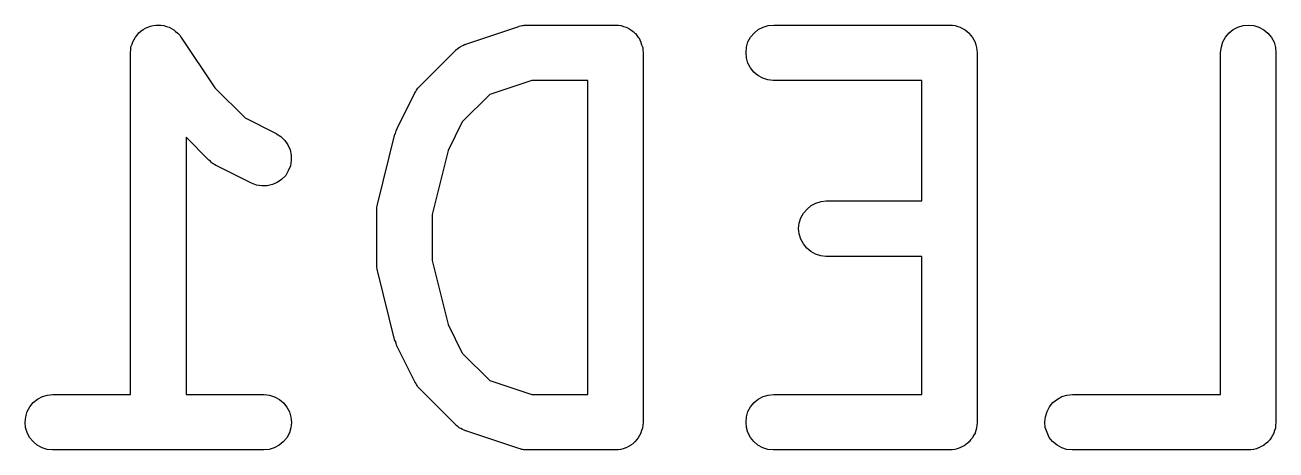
# Model space of a CAD drawing. Extents: x 87.6 to 150, y -94.2 to -68.3.
# Drawn here: x 146.482 to 149.87, y -84.327 to -83.177 of the extents above; entities that cross this region are included whole.
import ezdxf

# ---------------------------------------------------------------- set-up
doc = ezdxf.new("R2010")
doc.units = 0
doc.layers.add('BLACK', color=7, linetype='CONTINUOUS')

msp = doc.modelspace()

# ---------------------------------------------------------------- linework, layer by layer
at = {"layer": 'BLACK', "linetype": 'CONTINUOUS'}
for p, q in [((146.781, -83.21), (146.786, -83.2045)), ((146.786, -83.2045), (146.79, -83.1989)), ((146.79, -83.1988), (146.796, -83.1943)), ((146.79, -83.1989), (146.79, -83.1988)), ((146.79, -83.1988), (146.79, -83.1988)), ((146.796, -83.1943), (146.802, -83.1897)), ((146.802, -83.1896), (146.808, -83.1863)), ((146.802, -83.1897), (146.802, -83.1896)), ((146.802, -83.1897), (146.802, -83.1897)), ((146.808, -83.1863), (146.815, -83.1829)), ((146.815, -83.1828), (146.822, -83.1808)), ((146.815, -83.1829), (146.815, -83.1828)), ((146.815, -83.1829), (146.815, -83.1829)), ((146.822, -83.1808), (146.829, -83.1787)), ((146.829, -83.1787), (146.836, -83.1781)), ((146.829, -83.1787), (146.829, -83.1787)), ((146.829, -83.1787), (146.829, -83.1787)), ((146.836, -83.1781), (146.843, -83.1774)), ((146.843, -83.1774), (146.843, -83.1774)), ((146.843, -83.1774), (146.85, -83.1781)), ((146.843, -83.1774), (146.843, -83.1774)), ((146.85, -83.1781), (146.858, -83.1789)), ((146.858, -83.1789), (146.858, -83.1789)), ((146.858, -83.1789), (146.858, -83.1789)), ((146.858, -83.1789), (146.865, -83.1811)), ((146.865, -83.1811), (146.872, -83.1832)), ((146.872, -83.1832), (146.872, -83.1832)), ((146.872, -83.1832), (146.872, -83.1832)), ((146.872, -83.1832), (146.879, -83.1868)), ((146.879, -83.1868), (146.885, -83.1901)), ((146.885, -83.1901), (146.885, -83.1902)), ((146.885, -83.1902), (146.885, -83.1902)), ((146.885, -83.1902), (146.89, -83.1948)), ((146.89, -83.1948), (146.896, -83.1994)), ((146.896, -83.1994), (146.896, -83.1995)), ((146.896, -83.1995), (146.896, -83.1995)), ((146.896, -83.1995), (146.901, -83.205)), ((146.901, -83.205), (146.905, -83.2108)), ((147.676, -83.2288), (147.819, -83.1812)), ((147.819, -83.1812), (147.82, -83.1809)), ((147.82, -83.1809), (147.824, -83.18)), ((147.824, -83.18), (147.828, -83.1788)), ((147.828, -83.1788), (147.831, -83.1785)), ((147.831, -83.1785), (147.834, -83.1779)), ((147.834, -83.1779), (147.839, -83.1778)), ((147.839, -83.1778), (147.843, -83.1774)), ((147.843, -83.1774), (148.081, -83.1774)), ((148.081, -83.1774), (148.081, -83.1774)), ((148.081, -83.1774), (148.081, -83.1774)), ((148.081, -83.1774), (148.082, -83.1774)), ((148.081, -83.1774), (148.081, -83.1774)), ((148.082, -83.1774), (148.089, -83.1782)), ((148.089, -83.1782), (148.096, -83.1789)), ((148.096, -83.1789), (148.096, -83.179)), ((148.096, -83.179), (148.097, -83.179)), ((148.097, -83.179), (148.103, -83.1811)), ((148.103, -83.1811), (148.11, -83.1832)), ((148.11, -83.1832), (148.11, -83.1834)), ((148.11, -83.1834), (148.11, -83.1834)), ((148.11, -83.1834), (148.117, -83.1869)), ((148.117, -83.1869), (148.123, -83.1902)), ((148.123, -83.1902), (148.123, -83.1904)), ((148.123, -83.1904), (148.123, -83.1905)), ((148.123, -83.1905), (148.129, -83.195)), ((148.129, -83.195), (148.134, -83.1995)), ((148.134, -83.1995), (148.134, -83.1997)), ((148.134, -83.1997), (148.135, -83.1999)), ((148.135, -83.1999), (148.139, -83.2054)), ((148.139, -83.2054), (148.143, -83.2109)), ((148.447, -83.2104), (148.457, -83.1992)), ((148.457, -83.1992), (148.468, -83.1899)), ((148.468, -83.1899), (148.481, -83.183)), ((148.481, -83.183), (148.495, -83.1788)), ((148.495, -83.1788), (148.51, -83.1774)), ((148.51, -83.1774), (148.986, -83.1774)), ((148.986, -83.1774), (148.986, -83.1774)), ((148.986, -83.1774), (148.986, -83.1774)), ((148.986, -83.1774), (148.987, -83.1774)), ((148.986, -83.1774), (148.986, -83.1774)), ((148.987, -83.1774), (148.994, -83.1782)), ((148.994, -83.1782), (149.001, -83.1789)), ((149.001, -83.1789), (149.001, -83.179)), ((149.001, -83.179), (149.001, -83.179)), ((149.001, -83.179), (149.008, -83.1811)), ((149.008, -83.1811), (149.015, -83.1832)), ((149.015, -83.1832), (149.015, -83.1834)), ((149.015, -83.1834), (149.015, -83.1834)), ((149.015, -83.1834), (149.021, -83.1869)), ((149.021, -83.1869), (149.028, -83.1902)), ((149.028, -83.1902), (149.028, -83.1904)), ((149.028, -83.1904), (149.028, -83.1905)), ((149.028, -83.1905), (149.034, -83.195)), ((149.034, -83.195), (149.039, -83.1995)), ((149.039, -83.1995), (149.039, -83.1997)), ((149.039, -83.1997), (149.039, -83.1999)), ((149.039, -83.1999), (149.044, -83.2054)), ((149.044, -83.2054), (149.048, -83.2109)), ((149.733, -83.21), (149.743, -83.1988)), ((149.743, -83.1988), (149.754, -83.1896)), ((149.754, -83.1896), (149.767, -83.1828)), ((149.767, -83.1828), (149.781, -83.1787)), ((149.781, -83.1787), (149.796, -83.1774)), ((149.796, -83.1774), (149.81, -83.1789)), ((149.81, -83.1789), (149.824, -83.1832)), ((149.824, -83.1832), (149.837, -83.1902)), ((149.837, -83.1902), (149.848, -83.1995)), ((149.848, -83.1995), (149.858, -83.2109)), ((146.769, -83.2368), (146.772, -83.2292)), ((146.769, -83.2369), (146.769, -83.2368)), ((146.769, -83.2368), (146.769, -83.2368)), ((146.769, -83.2442), (146.769, -83.2369)), ((146.772, -83.2292), (146.774, -83.2229)), ((146.774, -83.2228), (146.778, -83.2162)), ((146.774, -83.2229), (146.774, -83.2228)), ((146.774, -83.2229), (146.774, -83.2229)), ((146.778, -83.2162), (146.781, -83.2101)), ((146.781, -83.2101), (146.781, -83.21)), ((146.781, -83.2101), (146.781, -83.2101)), ((146.905, -83.2108), (146.996, -83.3475)), ((147.651, -83.2433), (147.655, -83.2403)), ((147.655, -83.2403), (147.659, -83.2371)), ((147.659, -83.2371), (147.661, -83.2361)), ((147.661, -83.2361), (147.663, -83.2348)), ((147.663, -83.2348), (147.668, -83.2327)), ((147.668, -83.2327), (147.672, -83.2304)), ((147.672, -83.2304), (147.674, -83.2297)), ((147.674, -83.2297), (147.676, -83.2288)), ((148.143, -83.2109), (148.144, -83.2111)), ((148.144, -83.2111), (148.144, -83.2113)), ((148.144, -83.2113), (148.147, -83.2176)), ((148.147, -83.2176), (148.15, -83.2238)), ((148.15, -83.2238), (148.15, -83.2241)), ((148.15, -83.2241), (148.15, -83.2243)), ((148.15, -83.2243), (148.152, -83.231)), ((148.152, -83.231), (148.155, -83.2378)), ((148.155, -83.2378), (148.155, -83.2381)), ((148.155, -83.2381), (148.155, -83.2383)), ((148.155, -83.2383), (148.155, -83.2454)), ((148.435, -83.2519), (148.436, -83.2373)), ((148.436, -83.2373), (148.44, -83.2233)), ((148.44, -83.2233), (148.447, -83.2104)), ((149.048, -83.2109), (149.048, -83.2111)), ((149.048, -83.2111), (149.048, -83.2113)), ((149.048, -83.2113), (149.052, -83.2176)), ((149.052, -83.2176), (149.055, -83.2238)), ((149.055, -83.2238), (149.055, -83.2241)), ((149.055, -83.2241), (149.055, -83.2243)), ((149.055, -83.2243), (149.057, -83.231)), ((149.057, -83.231), (149.059, -83.2378)), ((149.059, -83.2378), (149.059, -83.2381)), ((149.059, -83.2381), (149.059, -83.2383)), ((149.059, -83.2383), (149.06, -83.2454)), ((149.72, -83.2513), (149.722, -83.2368)), ((149.722, -83.2368), (149.726, -83.2228)), ((149.726, -83.2228), (149.733, -83.21)), ((149.858, -83.2109), (149.865, -83.2238)), ((149.865, -83.2238), (149.869, -83.2378)), ((149.869, -83.2378), (149.87, -83.2524)), ((146.768, -83.2513), (146.769, -83.2442)), ((146.768, -83.2514), (146.768, -83.2513)), ((146.768, -83.2515), (146.768, -83.2514)), ((146.768, -83.2514), (146.768, -83.2514)), ((146.768, -83.2524), (146.768, -83.2515)), ((146.768, -84.1774), (146.768, -83.2524)), ((147.552, -83.3422), (147.647, -83.247)), ((147.647, -83.247), (147.648, -83.2462)), ((147.648, -83.2462), (147.649, -83.2449)), ((147.649, -83.2449), (147.651, -83.2433)), ((148.155, -83.2454), (148.156, -83.2524)), ((148.156, -83.2524), (148.156, -84.2524)), ((148.436, -83.2664), (148.435, -83.2519)), ((148.44, -83.2805), (148.436, -83.2664)), ((149.06, -83.2454), (149.061, -83.2524)), ((149.061, -83.2524), (149.061, -84.2524)), ((149.72, -83.2524), (149.72, -83.2513)), ((149.72, -84.1774), (149.72, -83.2524)), ((149.87, -83.2524), (149.87, -84.2524)), ((148.447, -83.2934), (148.44, -83.2805)), ((148.456, -83.3049), (148.447, -83.2934)), ((148.467, -83.3143), (148.456, -83.3049)), ((147.549, -83.3455), (147.552, -83.3422)), ((147.855, -83.3274), (147.741, -83.3656)), ((148.006, -83.3274), (147.855, -83.3274)), ((148.006, -84.1774), (148.006, -83.3274)), ((148.48, -83.3213), (148.467, -83.3143)), ((148.494, -83.3257), (148.48, -83.3213)), ((148.508, -83.3274), (148.494, -83.3257)), ((148.51, -83.3274), (148.508, -83.3274)), ((148.911, -83.3274), (148.51, -83.3274)), ((148.911, -83.6536), (148.911, -83.3274)), ((146.996, -83.3475), (147.078, -83.4288)), ((147.49, -83.4569), (147.538, -83.3617)), ((147.538, -83.3608), (147.54, -83.3572)), ((147.538, -83.3617), (147.538, -83.3608)), ((147.54, -83.3572), (147.542, -83.3535)), ((147.542, -83.3535), (147.544, -83.3511)), ((147.544, -83.3511), (147.546, -83.3485)), ((147.546, -83.3485), (147.549, -83.3455)), ((147.741, -83.3656), (147.666, -83.4397)), ((147.078, -83.4288), (147.162, -83.471)), ((147.666, -83.4397), (147.628, -83.5167)), ((147.162, -83.471), (147.163, -83.4715)), ((147.163, -83.4715), (147.175, -83.4795)), ((147.175, -83.4795), (147.186, -83.4897)), ((147.437, -83.6628), (147.484, -83.4723)), ((147.484, -83.4723), (147.485, -83.4713)), ((147.485, -83.4706), (147.487, -83.4641)), ((147.485, -83.4709), (147.485, -83.4706)), ((147.485, -83.4713), (147.485, -83.4709)), ((147.487, -83.4641), (147.49, -83.4576)), ((147.49, -83.4573), (147.49, -83.4569)), ((147.49, -83.4576), (147.49, -83.4573)), ((146.98, -83.5435), (146.918, -83.4811)), ((146.918, -83.4811), (146.918, -84.1774)), ((147.186, -83.4897), (147.194, -83.5017)), ((147.194, -83.5017), (147.2, -83.5151)), ((146.984, -83.5462), (146.98, -83.5435)), ((146.987, -83.5491), (146.984, -83.5462)), ((147.2, -83.5151), (147.203, -83.5294)), ((147.203, -83.5441), (147.201, -83.5585)), ((147.203, -83.5294), (147.203, -83.5441)), ((147.628, -83.5167), (147.585, -83.6902)), ((146.989, -83.5508), (146.987, -83.5491)), ((146.992, -83.5528), (146.989, -83.5508)), ((146.995, -83.5548), (146.992, -83.5528)), ((146.999, -83.5571), (146.995, -83.5548)), ((147, -83.5576), (146.999, -83.5571)), ((147.095, -83.6052), (147, -83.5576)), ((147.195, -83.5721), (147.188, -83.5844)), ((147.201, -83.5585), (147.195, -83.5721)), ((147.109, -83.6104), (147.095, -83.6052)), ((147.123, -83.6129), (147.109, -83.6104)), ((147.138, -83.6125), (147.123, -83.6129)), ((147.152, -83.6093), (147.138, -83.6125)), ((147.165, -83.6034), (147.152, -83.6093)), ((147.177, -83.595), (147.165, -83.6034)), ((147.188, -83.5844), (147.177, -83.595)), ((147.435, -83.6713), (147.436, -83.6654)), ((147.435, -83.6772), (147.435, -83.6713)), ((147.435, -83.6786), (147.435, -83.6772)), ((147.435, -83.6799), (147.435, -83.6786)), ((147.435, -83.681), (147.435, -83.6799)), ((147.435, -83.8238), (147.435, -83.681)), ((147.436, -83.6654), (147.437, -83.6641)), ((147.437, -83.6641), (147.437, -83.6628)), ((148.59, -83.6866), (148.6, -83.6754)), ((148.6, -83.6754), (148.611, -83.6661)), ((148.611, -83.6661), (148.624, -83.6592)), ((148.624, -83.6592), (148.638, -83.655)), ((148.638, -83.655), (148.652, -83.6536)), ((148.652, -83.6536), (148.911, -83.6536)), ((147.585, -83.6902), (147.585, -83.8146)), ((148.577, -83.728), (148.579, -83.7135)), ((148.579, -83.7135), (148.583, -83.6995)), ((148.583, -83.6995), (148.59, -83.6866)), ((148.579, -83.7426), (148.577, -83.728)), ((148.583, -83.7567), (148.579, -83.7426)), ((148.59, -83.7696), (148.583, -83.7567)), ((148.599, -83.781), (148.59, -83.7696)), ((148.61, -83.7905), (148.599, -83.781)), ((147.585, -83.8146), (147.628, -83.9881)), ((148.623, -83.7975), (148.61, -83.7905)), ((148.637, -83.8019), (148.623, -83.7975)), ((148.651, -83.8036), (148.637, -83.8019)), ((148.652, -83.8036), (148.651, -83.8036)), ((148.911, -83.8036), (148.652, -83.8036)), ((148.911, -84.1774), (148.911, -83.8036)), ((147.435, -83.8251), (147.435, -83.8238)), ((147.435, -83.8265), (147.435, -83.8251)), ((147.435, -83.8324), (147.435, -83.8265)), ((147.436, -83.8384), (147.435, -83.8324)), ((147.436, -83.8397), (147.436, -83.8384)), ((147.437, -83.841), (147.436, -83.8397)), ((147.437, -83.842), (147.437, -83.841)), ((147.484, -84.0325), (147.437, -83.842)), ((147.628, -83.9881), (147.666, -84.0651)), ((147.484, -84.0328), (147.484, -84.0325)), ((147.485, -84.0331), (147.484, -84.0328)), ((147.487, -84.0396), (147.485, -84.0331)), ((147.489, -84.0463), (147.487, -84.0396)), ((147.489, -84.0466), (147.489, -84.0463)), ((147.49, -84.0469), (147.489, -84.0466)), ((147.49, -84.0478), (147.49, -84.0469)), ((147.538, -84.1431), (147.49, -84.0478)), ((147.666, -84.0651), (147.741, -84.1392)), ((147.54, -84.1466), (147.538, -84.1431)), ((147.542, -84.1504), (147.54, -84.1466)), ((147.544, -84.1528), (147.542, -84.1504)), ((147.545, -84.1555), (147.544, -84.1528)), ((147.548, -84.1585), (147.545, -84.1555)), ((147.741, -84.1392), (147.855, -84.1774)), ((146.504, -84.1992), (146.516, -84.1899)), ((146.516, -84.1899), (146.529, -84.183)), ((146.529, -84.183), (146.543, -84.1788)), ((146.543, -84.1788), (146.557, -84.1774)), ((146.557, -84.1774), (146.768, -84.1774)), ((146.918, -84.1774), (147.129, -84.1774)), ((147.129, -84.1774), (147.13, -84.1774)), ((147.13, -84.1774), (147.144, -84.179)), ((147.144, -84.179), (147.158, -84.1834)), ((147.158, -84.1834), (147.171, -84.1905)), ((147.171, -84.1905), (147.182, -84.1999)), ((147.551, -84.1618), (147.548, -84.1585)), ((147.552, -84.1626), (147.551, -84.1618)), ((147.647, -84.2578), (147.552, -84.1626)), ((147.855, -84.1774), (148.006, -84.1774)), ((148.457, -84.1992), (148.468, -84.1899)), ((148.468, -84.1899), (148.481, -84.183)), ((148.481, -84.183), (148.495, -84.1788)), ((148.495, -84.1788), (148.51, -84.1774)), ((148.51, -84.1774), (148.911, -84.1774)), ((149.266, -84.1992), (149.278, -84.1899)), ((149.278, -84.1899), (149.29, -84.183)), ((149.29, -84.183), (149.304, -84.1788)), ((149.304, -84.1788), (149.319, -84.1774)), ((149.319, -84.1774), (149.72, -84.1774)), ((146.484, -84.2373), (146.488, -84.2233)), ((146.488, -84.2233), (146.495, -84.2104)), ((146.495, -84.2104), (146.504, -84.1992)), ((147.182, -84.1999), (147.191, -84.2113)), ((147.191, -84.2113), (147.198, -84.2243)), ((147.198, -84.2243), (147.202, -84.2383)), ((148.436, -84.2373), (148.44, -84.2233)), ((148.44, -84.2233), (148.447, -84.2104)), ((148.447, -84.2104), (148.457, -84.1992)), ((149.246, -84.2373), (149.25, -84.2233)), ((149.25, -84.2233), (149.257, -84.2104)), ((149.257, -84.2104), (149.266, -84.1992)), ((146.482, -84.2519), (146.484, -84.2373)), ((146.483, -84.2664), (146.482, -84.2519)), ((147.202, -84.2383), (147.204, -84.2529)), ((147.204, -84.2529), (147.202, -84.2675)), ((147.649, -84.2592), (147.647, -84.2578)), ((147.65, -84.2608), (147.649, -84.2592)), ((148.156, -84.2534), (148.155, -84.2605)), ((148.156, -84.2524), (148.156, -84.2529)), ((148.156, -84.2529), (148.156, -84.2529)), ((148.156, -84.2529), (148.156, -84.2529)), ((148.156, -84.2529), (148.156, -84.2534)), ((148.435, -84.2519), (148.436, -84.2373)), ((148.436, -84.2664), (148.435, -84.2519)), ((149.061, -84.2534), (149.06, -84.2605)), ((149.061, -84.2524), (149.061, -84.2529)), ((149.061, -84.2529), (149.061, -84.2529)), ((149.061, -84.2529), (149.061, -84.2529)), ((149.061, -84.2529), (149.061, -84.2534)), ((149.244, -84.2519), (149.246, -84.2373)), ((149.245, -84.2664), (149.244, -84.2519)), ((149.87, -84.2534), (149.869, -84.2605)), ((149.87, -84.2524), (149.87, -84.2529)), ((149.87, -84.2529), (149.87, -84.2529)), ((149.87, -84.2529), (149.87, -84.2529)), ((149.87, -84.2529), (149.87, -84.2534)), ((146.488, -84.2805), (146.483, -84.2664)), ((146.494, -84.2934), (146.488, -84.2805)), ((146.504, -84.3049), (146.494, -84.2934)), ((147.198, -84.2814), (147.191, -84.2943)), ((147.202, -84.2675), (147.198, -84.2814)), ((147.654, -84.2638), (147.65, -84.2608)), ((147.658, -84.2671), (147.654, -84.2638)), ((147.66, -84.2681), (147.658, -84.2671)), ((147.662, -84.2694), (147.66, -84.2681)), ((147.667, -84.2716), (147.662, -84.2694)), ((147.671, -84.274), (147.667, -84.2716)), ((147.673, -84.2746), (147.671, -84.274)), ((147.675, -84.2756), (147.673, -84.2746)), ((147.676, -84.2759), (147.675, -84.2756)), ((147.819, -84.3235), (147.676, -84.2759)), ((148.146, -84.2881), (148.143, -84.2943)), ((148.15, -84.2819), (148.146, -84.2881)), ((148.152, -84.2747), (148.15, -84.2814)), ((148.15, -84.2814), (148.15, -84.2817)), ((148.15, -84.2817), (148.15, -84.2819)), ((148.154, -84.268), (148.152, -84.2747)), ((148.155, -84.2605), (148.154, -84.2675)), ((148.154, -84.2675), (148.154, -84.2677)), ((148.154, -84.2677), (148.154, -84.268)), ((148.44, -84.2805), (148.436, -84.2664)), ((148.447, -84.2934), (148.44, -84.2805)), ((148.456, -84.3049), (148.447, -84.2934)), ((149.051, -84.2881), (149.048, -84.2943)), ((149.055, -84.2819), (149.051, -84.2881)), ((149.057, -84.2747), (149.055, -84.2814)), ((149.055, -84.2814), (149.055, -84.2817)), ((149.055, -84.2817), (149.055, -84.2819)), ((149.059, -84.268), (149.057, -84.2747)), ((149.06, -84.2605), (149.059, -84.2675)), ((149.059, -84.2675), (149.059, -84.2677)), ((149.059, -84.2677), (149.059, -84.268)), ((149.25, -84.2805), (149.245, -84.2664)), ((149.256, -84.2934), (149.25, -84.2805)), ((149.265, -84.3049), (149.256, -84.2934)), ((149.861, -84.2881), (149.857, -84.2943)), ((149.864, -84.2819), (149.861, -84.2881)), ((149.866, -84.2747), (149.864, -84.2814)), ((149.864, -84.2814), (149.864, -84.2817)), ((149.864, -84.2817), (149.864, -84.2819)), ((149.869, -84.268), (149.866, -84.2747)), ((149.869, -84.2605), (149.869, -84.2675)), ((149.869, -84.2675), (149.869, -84.2677)), ((149.869, -84.2677), (149.869, -84.268)), ((146.515, -84.3143), (146.504, -84.3049)), ((146.528, -84.3213), (146.515, -84.3143)), ((146.542, -84.3257), (146.528, -84.3213)), ((146.556, -84.3274), (146.542, -84.3257)), ((147.143, -84.326), (147.129, -84.3274)), ((147.157, -84.3217), (147.143, -84.326)), ((147.17, -84.3148), (147.157, -84.3217)), ((147.181, -84.3056), (147.17, -84.3148)), ((147.191, -84.2943), (147.181, -84.3056)), ((147.823, -84.3245), (147.819, -84.3235)), ((147.827, -84.3257), (147.823, -84.3245)), ((147.83, -84.3261), (147.827, -84.3257)), ((147.833, -84.3268), (147.83, -84.3261)), ((147.838, -84.3269), (147.833, -84.3268)), ((147.842, -84.3274), (147.838, -84.3269)), ((148.088, -84.3267), (148.081, -84.3274)), ((148.095, -84.3261), (148.088, -84.3267)), ((148.096, -84.326), (148.095, -84.326)), ((148.095, -84.326), (148.095, -84.3261)), ((148.102, -84.3239), (148.096, -84.326)), ((148.109, -84.3219), (148.102, -84.3239)), ((148.11, -84.3217), (148.109, -84.3218)), ((148.109, -84.3218), (148.109, -84.3219)), ((148.116, -84.3184), (148.11, -84.3217)), ((148.122, -84.3151), (148.116, -84.3184)), ((148.128, -84.3104), (148.122, -84.3148)), ((148.122, -84.3148), (148.122, -84.315)), ((148.122, -84.315), (148.122, -84.3151)), ((148.133, -84.306), (148.128, -84.3104)), ((148.134, -84.3058), (148.133, -84.306)), ((148.138, -84.3002), (148.134, -84.3056)), ((148.134, -84.3056), (148.134, -84.3058)), ((148.143, -84.2948), (148.138, -84.3002)), ((148.143, -84.2943), (148.143, -84.2945)), ((148.143, -84.2945), (148.143, -84.2948)), ((148.467, -84.3143), (148.456, -84.3049)), ((148.48, -84.3213), (148.467, -84.3143)), ((148.494, -84.3257), (148.48, -84.3213)), ((148.508, -84.3274), (148.494, -84.3257)), ((148.993, -84.3267), (148.986, -84.3274)), ((149, -84.3261), (148.993, -84.3267)), ((149.007, -84.3239), (149, -84.326)), ((149, -84.326), (149, -84.326)), ((149, -84.326), (149, -84.3261)), ((149.014, -84.3219), (149.007, -84.3239)), ((149.021, -84.3184), (149.014, -84.3217)), ((149.014, -84.3217), (149.014, -84.3218)), ((149.014, -84.3218), (149.014, -84.3219)), ((149.027, -84.3151), (149.021, -84.3184)), ((149.033, -84.3104), (149.027, -84.3148)), ((149.027, -84.3148), (149.027, -84.315)), ((149.027, -84.315), (149.027, -84.3151)), ((149.038, -84.306), (149.033, -84.3104)), ((149.039, -84.3056), (149.038, -84.3058)), ((149.038, -84.3058), (149.038, -84.306)), ((149.043, -84.3002), (149.039, -84.3056)), ((149.048, -84.2948), (149.043, -84.3002)), ((149.048, -84.2943), (149.048, -84.2945)), ((149.048, -84.2945), (149.048, -84.2948)), ((149.277, -84.3143), (149.265, -84.3049)), ((149.29, -84.3213), (149.277, -84.3143)), ((149.303, -84.3257), (149.29, -84.3213)), ((149.318, -84.3274), (149.303, -84.3257)), ((149.802, -84.3267), (149.795, -84.3274)), ((149.809, -84.3261), (149.802, -84.3267)), ((149.81, -84.326), (149.809, -84.3261)), ((149.817, -84.3239), (149.81, -84.326)), ((149.81, -84.326), (149.81, -84.326)), ((149.823, -84.3219), (149.817, -84.3239)), ((149.824, -84.3218), (149.823, -84.3219)), ((149.83, -84.3184), (149.824, -84.3217)), ((149.824, -84.3217), (149.824, -84.3218)), ((149.836, -84.3151), (149.83, -84.3184)), ((149.837, -84.315), (149.836, -84.3151)), ((149.842, -84.3104), (149.837, -84.3148)), ((149.837, -84.3148), (149.837, -84.315)), ((149.848, -84.306), (149.842, -84.3104)), ((149.853, -84.3002), (149.848, -84.3056)), ((149.848, -84.3056), (149.848, -84.3058)), ((149.848, -84.3058), (149.848, -84.306)), ((149.857, -84.2948), (149.853, -84.3002)), ((149.857, -84.2943), (149.857, -84.2945)), ((149.857, -84.2945), (149.857, -84.2948)), ((146.557, -84.3274), (146.556, -84.3274)), ((147.129, -84.3274), (146.557, -84.3274)), ((147.843, -84.3274), (147.842, -84.3274)), ((148.081, -84.3274), (147.843, -84.3274)), ((148.51, -84.3274), (148.508, -84.3274)), ((148.986, -84.3274), (148.51, -84.3274)), ((149.319, -84.3274), (149.318, -84.3274)), ((149.795, -84.3274), (149.319, -84.3274))]:
    msp.add_line(p, q, dxfattribs=at)

doc.saveas('drawing.dxf')
